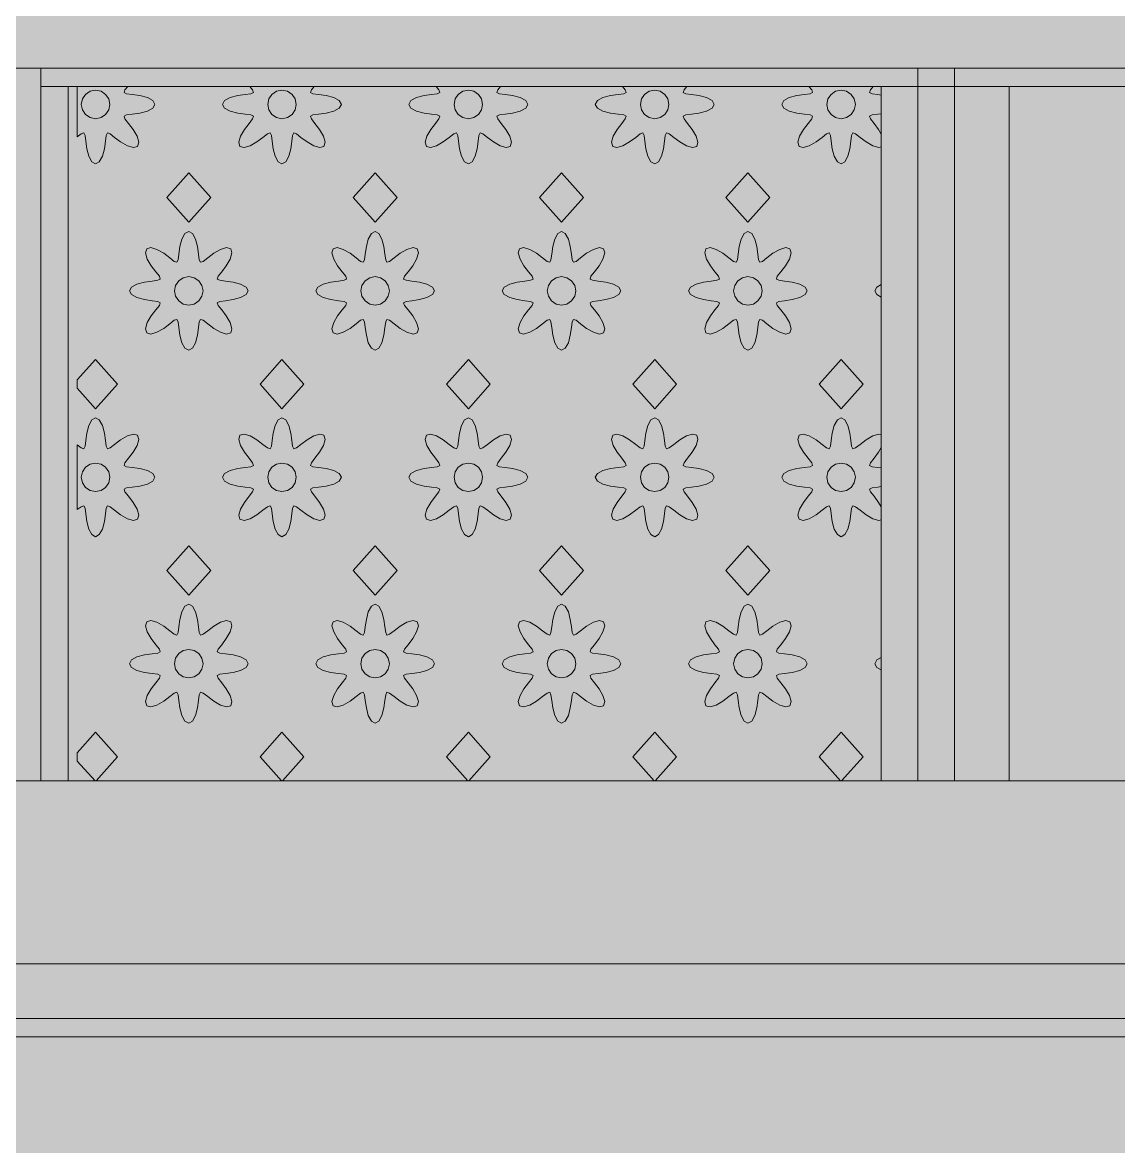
# Model space of a CAD drawing. Header units: millimetres. Extents: x -2000 to 16000, y -1200 to 12411.
# Drawn here: x 2977 to 3893, y 3527 to 4466 of the extents above; entities that cross this region are included whole.
import ezdxf

# ---------------------------------------------------------------- set-up
doc = ezdxf.new("R2010")
doc.units = ezdxf.units.MM
for name, color, linetype, lineweight, true_color in [('00_WHITE_BACKGROUND', 7, 'Continuous', 18, 0xffffff), ('02_CORNICES', 7, 'Continuous', 18, 0x000000), ('03_FRAMES_DOORS', 7, 'Continuous', 18, 0x000000), ('06_ORNAMENT', 7, 'Continuous', 18, 0x000000), ('07_RAILINGS', 7, 'Continuous', 18, 0x000000)]:
    doc.layers.add(name, color=color, linetype=linetype, lineweight=lineweight, true_color=true_color)

msp = doc.modelspace()

# ---------------------------------------------------------------- linework, layer by layer
at = {"layer": '00_WHITE_BACKGROUND', "lineweight": 18, "true_color": 0xffffff}
msp.add_solid([(-2000, -1200), (16000, -1200), (-2000, 12410.687), (16000, 12410.687)], dxfattribs=at)
at = {"layer": '02_CORNICES', "color": 7, "lineweight": 18, "true_color": 0x000000}
for points in [[(1389.313, 3679.3893), (1969.4656, 3679.3893), (3984.7328, 3679.3893), (4564.8855, 3679.3893)], [(5114.5038, 3633.5878), (5114.5038, 3618.3206), (854.9618, 3618.3206), (854.9618, 3633.5878)], [(1389.313, 3633.5878), (1969.4656, 3633.5878), (3984.7328, 3633.5878), (4564.8855, 3633.5878)]]:
    msp.add_lwpolyline(points, dxfattribs=at)
at = {"layer": '03_FRAMES_DOORS', "color": 7, "lineweight": 18, "true_color": 0x000000}
for points in [[(3015.2672, 4412.2137), (2992.3664, 4412.2137), (2992.3664, 3832.0611)], [(3634.2443, 4412.2137), (3532.1679, 4412.2137), (3478.5191, 4412.2137), (3376.4427, 4412.2137), (3322.7939, 4412.2137), (3220.7176, 4412.2137), (3167.0687, 4412.2137), (3064.9924, 4412.2137), (3022.9008, 4412.2137), (3015.2672, 4412.2137)], [(3015.2672, 3832.0611), (3015.2672, 4412.2137)], [(3694.6565, 4412.2137), (3687.8931, 4412.2137)], [(3755.7252, 3832.0611), (3801.5267, 3832.0611), (3801.5267, 4412.2137), (3755.7252, 4412.2137), (3725.1908, 4412.2137), (3694.6565, 4412.2137)], [(3694.6565, 4405.0229), (3694.6565, 4412.2137)], [(3694.6565, 4372.4275), (3694.6565, 4389.3893)], [(3694.6565, 4246.6412), (3694.6565, 4361.6641)], [(3694.6565, 4121.2824), (3694.6565, 4236.3206)], [(3694.6565, 4093.5725), (3694.6565, 4110.5344)], [(3694.6565, 4060.9771), (3694.6565, 4077.9389)], [(3694.6565, 3935.1908), (3694.6565, 4050.2137)], [(3694.6565, 3832.0611), (3694.6565, 3924.8702)], [(3661.5115, 3832.0611), (3694.6565, 3832.0611)], [(3694.6565, 3832.0611), (3725.1908, 3832.0611)]]:
    msp.add_lwpolyline(points, dxfattribs=at)
at = {"layer": '06_ORNAMENT', "color": 7, "lineweight": 18, "true_color": 0x000000}
for points in [[(3022.9008, 4412.2137), (3022.9008, 4370.1832), (3026.0458, 4372.626), (3028.2901, 4373.3588), (3029.3588, 4371.2672), (3029.9542, 4366.5344), (3030.8092, 4360.2137), (3032.4733, 4353.9084), (3035.0229, 4349.2824), (3038.1679, 4347.5878), (3041.313, 4349.2824), (3043.8626, 4353.9084), (3045.5267, 4360.2137), (3046.3817, 4366.5344), (3046.9771, 4371.2672), (3048.0458, 4373.3588), (3050.2901, 4372.626), (3054.0458, 4369.6947), (3059.1145, 4365.8473), (3064.7481, 4362.5649), (3069.8321, 4361.0992), (3073.2519, 4362.1221), (3074.2748, 4365.542), (3072.8092, 4370.626), (3069.5267, 4376.2595), (3065.6641, 4381.3282), (3062.7328, 4385.084), (3062, 4387.3282), (3064.1069, 4388.3969), (3068.8397, 4388.9771), (3075.1603, 4389.8473), (3081.4656, 4391.5115), (3086.0916, 4394.0611), (3087.7863, 4397.2061), (3086.0916, 4400.3511), (3081.4656, 4402.9008), (3075.1603, 4404.5649), (3068.8397, 4405.4198), (3064.1069, 4406.0153), (3062, 4407.084), (3062.7328, 4409.3282), (3064.9924, 4412.2137)], [(3167.0687, 4412.2137), (3169.3282, 4409.3282), (3170.0611, 4407.084), (3167.9542, 4406.0153), (3163.2214, 4405.4198), (3156.9008, 4404.5649), (3150.5954, 4402.9008), (3145.9695, 4400.3511), (3144.2748, 4397.2061), (3145.9695, 4394.0611), (3150.5954, 4391.5115), (3156.9008, 4389.8473), (3163.2214, 4388.9771), (3167.9542, 4388.3969), (3170.0611, 4387.3282), (3169.3282, 4385.084), (3166.3969, 4381.3282), (3162.5344, 4376.2595), (3159.2519, 4370.626), (3157.7863, 4365.542), (3158.8092, 4362.1221), (3162.229, 4361.0992), (3167.313, 4362.5649), (3172.9466, 4365.8473), (3178.0153, 4369.6947), (3181.771, 4372.626), (3184.0153, 4373.3588), (3185.084, 4371.2672), (3185.6794, 4366.5344), (3186.5344, 4360.2137), (3188.1985, 4353.9084), (3190.7481, 4349.2824), (3193.8931, 4347.5878), (3197.0382, 4349.2824), (3199.5878, 4353.9084), (3201.2519, 4360.2137), (3202.1069, 4366.5344), (3202.7023, 4371.2672), (3203.771, 4373.3588), (3206.0153, 4372.626), (3209.771, 4369.6947), (3214.8397, 4365.8473), (3220.4733, 4362.5649), (3225.5573, 4361.0992), (3228.9771, 4362.1221), (3230, 4365.542), (3228.5344, 4370.626), (3225.2519, 4376.2595), (3221.3893, 4381.3282), (3218.458, 4385.084), (3217.7252, 4387.3282), (3219.8321, 4388.3969), (3224.5649, 4388.9771), (3230.8855, 4389.8473), (3237.1908, 4391.5115), (3241.8168, 4394.0611), (3243.5115, 4397.2061), (3241.8168, 4400.3511), (3237.1908, 4402.9008), (3230.8855, 4404.5649), (3224.5649, 4405.4198), (3219.8321, 4406.0153), (3217.7252, 4407.084), (3218.458, 4409.3282), (3220.7176, 4412.2137)], [(3322.7939, 4412.2137), (3325.0534, 4409.3282), (3325.7863, 4407.084), (3323.6794, 4406.0153), (3318.9466, 4405.4198), (3312.626, 4404.5649), (3306.3206, 4402.9008), (3301.6947, 4400.3511), (3300, 4397.2061), (3301.6947, 4394.0611), (3306.3206, 4391.5115), (3312.626, 4389.8473), (3318.9466, 4388.9771), (3323.6794, 4388.3969), (3325.7863, 4387.3282), (3325.0534, 4385.084), (3322.1221, 4381.3282), (3318.2595, 4376.2595), (3314.9771, 4370.626), (3313.5115, 4365.542), (3314.5344, 4362.1221), (3317.9542, 4361.0992), (3323.0382, 4362.5649), (3328.6718, 4365.8473), (3333.7405, 4369.6947), (3337.4962, 4372.626), (3339.7405, 4373.3588), (3340.8092, 4371.2672), (3341.4046, 4366.5344), (3342.2595, 4360.2137), (3343.9237, 4353.9084), (3346.4733, 4349.2824), (3349.6183, 4347.5878), (3352.7634, 4349.2824), (3355.313, 4353.9084), (3356.9771, 4360.2137), (3357.8321, 4366.5344), (3358.4275, 4371.2672), (3359.4962, 4373.3588), (3361.7405, 4372.626), (3365.4962, 4369.6947), (3370.5649, 4365.8473), (3376.1985, 4362.5649), (3381.2824, 4361.0992), (3384.7023, 4362.1221), (3385.7252, 4365.542), (3384.2595, 4370.626), (3380.9771, 4376.2595), (3377.1145, 4381.3282), (3374.1832, 4385.084), (3373.4504, 4387.3282), (3375.5573, 4388.3969), (3380.2901, 4388.9771), (3386.6107, 4389.8473), (3392.916, 4391.5115), (3397.542, 4394.0611), (3399.2366, 4397.2061), (3397.542, 4400.3511), (3392.916, 4402.9008), (3386.6107, 4404.5649), (3380.2901, 4405.4198), (3375.5573, 4406.0153), (3373.4504, 4407.084), (3374.1832, 4409.3282), (3376.4427, 4412.2137)], [(3478.5191, 4412.2137), (3480.7786, 4409.3282), (3481.5115, 4407.084), (3479.4046, 4406.0153), (3474.6718, 4405.4198), (3468.3511, 4404.5649), (3462.0458, 4402.9008), (3457.4198, 4400.3511), (3455.7252, 4397.2061), (3457.4198, 4394.0611), (3462.0458, 4391.5115), (3468.3511, 4389.8473), (3474.6718, 4388.9771), (3479.4046, 4388.3969), (3481.5115, 4387.3282), (3480.7786, 4385.084), (3477.8473, 4381.3282), (3473.9847, 4376.2595), (3470.7023, 4370.626), (3469.2366, 4365.542), (3470.2595, 4362.1221), (3473.6794, 4361.0992), (3478.7634, 4362.5649), (3484.3969, 4365.8473), (3489.4656, 4369.6947), (3493.2214, 4372.626), (3495.4656, 4373.3588), (3496.5344, 4371.2672), (3497.1298, 4366.5344), (3497.9847, 4360.2137), (3499.6489, 4353.9084), (3502.1985, 4349.2824), (3505.3435, 4347.5878), (3508.4885, 4349.2824), (3511.0382, 4353.9084), (3512.7023, 4360.2137), (3513.5573, 4366.5344), (3514.1527, 4371.2672), (3515.2214, 4373.3588), (3517.4656, 4372.626), (3521.2214, 4369.6947), (3526.2901, 4365.8473), (3531.9237, 4362.5649), (3537.0076, 4361.0992), (3540.4275, 4362.1221), (3541.4504, 4365.542), (3539.9847, 4370.626), (3536.7023, 4376.2595), (3532.8397, 4381.3282), (3529.9084, 4385.084), (3529.1756, 4387.3282), (3531.2824, 4388.3969), (3536.0153, 4388.9771), (3542.3359, 4389.8473), (3548.6412, 4391.5115), (3553.2672, 4394.0611), (3554.9618, 4397.2061), (3553.2672, 4400.3511), (3548.6412, 4402.9008), (3542.3359, 4404.5649), (3536.0153, 4405.4198), (3531.2824, 4406.0153), (3529.1756, 4407.084), (3529.9084, 4409.3282), (3532.1679, 4412.2137)], [(3801.5267, 3832.0611), (3908.3969, 3832.0611), (3923.6641, 3832.0611), (3923.6641, 4412.2137), (3908.3969, 4412.2137), (3801.5267, 4412.2137)], [(3038.6107, 3832.0611), (3056.4885, 3852.1679), (3038.1679, 3872.7786), (3022.9008, 3855.6031), (3022.9008, 3848.7328), (3037.7252, 3832.0611)], [(3194.3359, 3832.0611), (3212.2137, 3852.1679), (3193.8931, 3872.7786), (3175.5725, 3852.1679), (3193.4504, 3832.0611)], [(3350.0611, 3832.0611), (3367.9389, 3852.1679), (3349.6183, 3872.7786), (3331.2977, 3852.1679), (3349.1756, 3832.0611)], [(3505.7863, 3832.0611), (3523.6641, 3852.1679), (3505.3435, 3872.7786), (3487.0229, 3852.1679), (3504.9008, 3832.0611)]]:
    msp.add_lwpolyline(points, dxfattribs=at)
for points in [[(3026.2595, 4397.2061), (3027.1603, 4392.6412), (3029.7405, 4388.7786), (3033.6183, 4386.1985), (3038.1679, 4385.2977), (3042.7176, 4386.1985), (3046.5954, 4388.7786), (3049.1756, 4392.6412), (3050.0763, 4397.2061), (3049.1756, 4401.7557), (3046.5954, 4405.6183), (3042.7176, 4408.1985), (3038.1679, 4409.1145), (3033.6183, 4408.1985), (3029.7405, 4405.6183), (3027.1603, 4401.7557)], [(3181.9847, 4397.2061), (3182.8855, 4392.6412), (3185.4656, 4388.7786), (3189.3435, 4386.1985), (3193.8931, 4385.2977), (3198.4427, 4386.1985), (3202.3206, 4388.7786), (3204.9008, 4392.6412), (3205.8015, 4397.2061), (3204.9008, 4401.7557), (3202.3206, 4405.6183), (3198.4427, 4408.1985), (3193.8931, 4409.1145), (3189.3435, 4408.1985), (3185.4656, 4405.6183), (3182.8855, 4401.7557)], [(3337.7099, 4397.2061), (3338.6107, 4392.6412), (3341.1908, 4388.7786), (3345.0687, 4386.1985), (3349.6183, 4385.2977), (3354.1679, 4386.1985), (3358.0458, 4388.7786), (3360.626, 4392.6412), (3361.5267, 4397.2061), (3360.626, 4401.7557), (3358.0458, 4405.6183), (3354.1679, 4408.1985), (3349.6183, 4409.1145), (3345.0687, 4408.1985), (3341.1908, 4405.6183), (3338.6107, 4401.7557)], [(3493.4351, 4397.2061), (3494.3359, 4392.6412), (3496.916, 4388.7786), (3500.7939, 4386.1985), (3505.3435, 4385.2977), (3509.8931, 4386.1985), (3513.771, 4388.7786), (3516.3511, 4392.6412), (3517.2519, 4397.2061), (3516.3511, 4401.7557), (3513.771, 4405.6183), (3509.8931, 4408.1985), (3505.3435, 4409.1145), (3500.7939, 4408.1985), (3496.916, 4405.6183), (3494.3359, 4401.7557)], [(3611.4504, 4397.2061), (3613.145, 4394.0611), (3617.771, 4391.5115), (3624.0763, 4389.8473), (3630.3969, 4388.9771), (3635.1298, 4388.3969), (3637.2366, 4387.3282), (3636.5038, 4385.084), (3633.5725, 4381.3282), (3629.7099, 4376.2595), (3626.4275, 4370.626), (3624.9618, 4365.542), (3625.9847, 4362.1221), (3629.4046, 4361.0992), (3634.4885, 4362.5649), (3640.1221, 4365.8473), (3645.1908, 4369.6947), (3648.9466, 4372.626), (3651.1908, 4373.3588), (3652.2595, 4371.2672), (3652.855, 4366.5344), (3653.7099, 4360.2137), (3655.374, 4353.9084), (3657.9237, 4349.2824), (3661.0687, 4347.5878), (3664.2137, 4349.2824), (3666.7634, 4353.9084), (3668.4275, 4360.2137), (3669.2824, 4366.5344), (3669.8779, 4371.2672), (3670.9466, 4373.3588), (3673.1908, 4372.626), (3676.9466, 4369.6947), (3682.0153, 4365.8473), (3687.6489, 4362.5649), (3692.7328, 4361.0992), (3694.6565, 4361.6641), (3694.6565, 4372.4275), (3692.4275, 4376.2595), (3688.5649, 4381.3282), (3685.6336, 4385.084), (3684.9008, 4387.3282), (3687.0076, 4388.3969), (3691.7405, 4388.9771), (3694.6565, 4389.3893), (3694.6565, 4405.0229), (3691.7405, 4405.4198), (3687.0076, 4406.0153), (3684.9008, 4407.084), (3685.6336, 4409.3282), (3687.8931, 4412.2137), (3634.2443, 4412.2137), (3636.5038, 4409.3282), (3637.2366, 4407.084), (3635.1298, 4406.0153), (3630.3969, 4405.4198), (3624.0763, 4404.5649), (3617.771, 4402.9008), (3613.145, 4400.3511)], [(3649.1603, 4397.2061), (3650.0611, 4392.6412), (3652.6412, 4388.7786), (3656.5191, 4386.1985), (3661.0687, 4385.2977), (3665.6183, 4386.1985), (3669.4962, 4388.7786), (3672.0763, 4392.6412), (3672.9771, 4397.2061), (3672.0763, 4401.7557), (3669.4962, 4405.6183), (3665.6183, 4408.1985), (3661.0687, 4409.1145), (3656.5191, 4408.1985), (3652.6412, 4405.6183), (3650.0611, 4401.7557)], [(3097.7099, 4319.3435), (3116.0305, 4298.7328), (3134.3511, 4319.3435), (3116.0305, 4339.9542)], [(3253.4351, 4319.3435), (3271.7557, 4298.7328), (3290.0763, 4319.3435), (3271.7557, 4339.9542)], [(3409.1603, 4319.3435), (3427.4809, 4298.7328), (3445.8015, 4319.3435), (3427.4809, 4339.9542)], [(3564.8855, 4319.3435), (3583.2061, 4298.7328), (3601.5267, 4319.3435), (3583.2061, 4339.9542)], [(3066.4122, 4241.4809), (3068.1069, 4238.3359), (3072.7328, 4235.7863), (3079.0382, 4234.1221), (3085.3588, 4233.2519), (3090.0916, 4232.6718), (3092.1985, 4231.6031), (3091.4656, 4229.3588), (3088.5344, 4225.6031), (3084.6718, 4220.5344), (3081.3893, 4214.9008), (3079.9237, 4209.8168), (3080.9466, 4206.3969), (3084.3664, 4205.374), (3089.4504, 4206.8397), (3095.084, 4210.1221), (3100.1527, 4213.9695), (3103.9084, 4216.9008), (3106.1527, 4217.6336), (3107.2214, 4215.542), (3107.8168, 4210.8092), (3108.6718, 4204.4885), (3110.3359, 4198.1832), (3112.8855, 4193.5573), (3116.0305, 4191.8626), (3119.1756, 4193.5573), (3121.7252, 4198.1832), (3123.3893, 4204.4885), (3124.2443, 4210.8092), (3124.8397, 4215.542), (3125.9084, 4217.6336), (3128.1527, 4216.9008), (3131.9084, 4213.9695), (3136.9771, 4210.1221), (3142.6107, 4206.8397), (3147.6947, 4205.374), (3151.1145, 4206.3969), (3152.1374, 4209.8168), (3150.6718, 4214.9008), (3147.3893, 4220.5344), (3143.5267, 4225.6031), (3140.5954, 4229.3588), (3139.8626, 4231.6031), (3141.9695, 4232.6718), (3146.7023, 4233.2519), (3153.0229, 4234.1221), (3159.3282, 4235.7863), (3163.9542, 4238.3359), (3165.6489, 4241.4809), (3163.9542, 4244.626), (3159.3282, 4247.1756), (3153.0229, 4248.8397), (3146.7023, 4249.6947), (3141.9695, 4250.2901), (3139.8626, 4251.3588), (3140.5954, 4253.6031), (3143.5267, 4257.3588), (3147.3893, 4262.4275), (3150.6718, 4268.0611), (3152.1374, 4273.145), (3151.1145, 4276.5649), (3147.6947, 4277.5878), (3142.6107, 4276.1221), (3136.9771, 4272.8397), (3131.9084, 4268.9771), (3128.1527, 4266.0458), (3125.9084, 4265.313), (3124.8397, 4267.4198), (3124.2443, 4272.1527), (3123.3893, 4278.458), (3121.7252, 4284.7634), (3119.1756, 4289.4046), (3116.0305, 4291.0992), (3112.8855, 4289.4046), (3110.3359, 4284.7634), (3108.6718, 4278.458), (3107.8168, 4272.1527), (3107.2214, 4267.4198), (3106.1527, 4265.313), (3103.9084, 4266.0458), (3100.1527, 4268.9771), (3095.084, 4272.8397), (3089.4504, 4276.1221), (3084.3664, 4277.5878), (3080.9466, 4276.5649), (3079.9237, 4273.145), (3081.3893, 4268.0611), (3084.6718, 4262.4275), (3088.5344, 4257.3588), (3091.4656, 4253.6031), (3092.1985, 4251.3588), (3090.0916, 4250.2901), (3085.3588, 4249.6947), (3079.0382, 4248.8397), (3072.7328, 4247.1756), (3068.1069, 4244.626)], [(3222.1374, 4241.4809), (3223.8321, 4238.3359), (3228.458, 4235.7863), (3234.7634, 4234.1221), (3241.084, 4233.2519), (3245.8168, 4232.6718), (3247.9237, 4231.6031), (3247.1908, 4229.3588), (3244.2595, 4225.6031), (3240.3969, 4220.5344), (3237.1145, 4214.9008), (3235.6489, 4209.8168), (3236.6718, 4206.3969), (3240.0916, 4205.374), (3245.1756, 4206.8397), (3250.8092, 4210.1221), (3255.8779, 4213.9695), (3259.6336, 4216.9008), (3261.8779, 4217.6336), (3262.9466, 4215.542), (3263.542, 4210.8092), (3264.3969, 4204.4885), (3266.0611, 4198.1832), (3268.6107, 4193.5573), (3271.7557, 4191.8626), (3274.9008, 4193.5573), (3277.4504, 4198.1832), (3279.1145, 4204.4885), (3279.9695, 4210.8092), (3280.5649, 4215.542), (3281.6336, 4217.6336), (3283.8779, 4216.9008), (3287.6336, 4213.9695), (3292.7023, 4210.1221), (3298.3359, 4206.8397), (3303.4198, 4205.374), (3306.8397, 4206.3969), (3307.8626, 4209.8168), (3306.3969, 4214.9008), (3303.1145, 4220.5344), (3299.2519, 4225.6031), (3296.3206, 4229.3588), (3295.5878, 4231.6031), (3297.6947, 4232.6718), (3302.4275, 4233.2519), (3308.7481, 4234.1221), (3315.0534, 4235.7863), (3319.6794, 4238.3359), (3321.374, 4241.4809), (3319.6794, 4244.626), (3315.0534, 4247.1756), (3308.7481, 4248.8397), (3302.4275, 4249.6947), (3297.6947, 4250.2901), (3295.5878, 4251.3588), (3296.3206, 4253.6031), (3299.2519, 4257.3588), (3303.1145, 4262.4275), (3306.3969, 4268.0611), (3307.8626, 4273.145), (3306.8397, 4276.5649), (3303.4198, 4277.5878), (3298.3359, 4276.1221), (3292.7023, 4272.8397), (3287.6336, 4268.9771), (3283.8779, 4266.0458), (3281.6336, 4265.313), (3280.5649, 4267.4198), (3279.9695, 4272.1527), (3279.1145, 4278.458), (3277.4504, 4284.7634), (3274.9008, 4289.4046), (3271.7557, 4291.0992), (3268.6107, 4289.4046), (3266.0611, 4284.7634), (3264.3969, 4278.458), (3263.542, 4272.1527), (3262.9466, 4267.4198), (3261.8779, 4265.313), (3259.6336, 4266.0458), (3255.8779, 4268.9771), (3250.8092, 4272.8397), (3245.1756, 4276.1221), (3240.0916, 4277.5878), (3236.6718, 4276.5649), (3235.6489, 4273.145), (3237.1145, 4268.0611), (3240.3969, 4262.4275), (3244.2595, 4257.3588), (3247.1908, 4253.6031), (3247.9237, 4251.3588), (3245.8168, 4250.2901), (3241.084, 4249.6947), (3234.7634, 4248.8397), (3228.458, 4247.1756), (3223.8321, 4244.626)], [(3377.8626, 4241.4809), (3379.5573, 4238.3359), (3384.1832, 4235.7863), (3390.4885, 4234.1221), (3396.8092, 4233.2519), (3401.542, 4232.6718), (3403.6489, 4231.6031), (3402.916, 4229.3588), (3399.9847, 4225.6031), (3396.1221, 4220.5344), (3392.8397, 4214.9008), (3391.374, 4209.8168), (3392.3969, 4206.3969), (3395.8168, 4205.374), (3400.9008, 4206.8397), (3406.5344, 4210.1221), (3411.6031, 4213.9695), (3415.3588, 4216.9008), (3417.6031, 4217.6336), (3418.6718, 4215.542), (3419.2672, 4210.8092), (3420.1221, 4204.4885), (3421.7863, 4198.1832), (3424.3359, 4193.5573), (3427.4809, 4191.8626), (3430.626, 4193.5573), (3433.1756, 4198.1832), (3434.8397, 4204.4885), (3435.6947, 4210.8092), (3436.2901, 4215.542), (3437.3588, 4217.6336), (3439.6031, 4216.9008), (3443.3588, 4213.9695), (3448.4275, 4210.1221), (3454.0611, 4206.8397), (3459.145, 4205.374), (3462.5649, 4206.3969), (3463.5878, 4209.8168), (3462.1221, 4214.9008), (3458.8397, 4220.5344), (3454.9771, 4225.6031), (3452.0458, 4229.3588), (3451.313, 4231.6031), (3453.4198, 4232.6718), (3458.1527, 4233.2519), (3464.4733, 4234.1221), (3470.7786, 4235.7863), (3475.4046, 4238.3359), (3477.0992, 4241.4809), (3475.4046, 4244.626), (3470.7786, 4247.1756), (3464.4733, 4248.8397), (3458.1527, 4249.6947), (3453.4198, 4250.2901), (3451.313, 4251.3588), (3452.0458, 4253.6031), (3454.9771, 4257.3588), (3458.8397, 4262.4275), (3462.1221, 4268.0611), (3463.5878, 4273.145), (3462.5649, 4276.5649), (3459.145, 4277.5878), (3454.0611, 4276.1221), (3448.4275, 4272.8397), (3443.3588, 4268.9771), (3439.6031, 4266.0458), (3437.3588, 4265.313), (3436.2901, 4267.4198), (3435.6947, 4272.1527), (3434.8397, 4278.458), (3433.1756, 4284.7634), (3430.626, 4289.4046), (3427.4809, 4291.0992), (3424.3359, 4289.4046), (3421.7863, 4284.7634), (3420.1221, 4278.458), (3419.2672, 4272.1527), (3418.6718, 4267.4198), (3417.6031, 4265.313), (3415.3588, 4266.0458), (3411.6031, 4268.9771), (3406.5344, 4272.8397), (3400.9008, 4276.1221), (3395.8168, 4277.5878), (3392.3969, 4276.5649), (3391.374, 4273.145), (3392.8397, 4268.0611), (3396.1221, 4262.4275), (3399.9847, 4257.3588), (3402.916, 4253.6031), (3403.6489, 4251.3588), (3401.542, 4250.2901), (3396.8092, 4249.6947), (3390.4885, 4248.8397), (3384.1832, 4247.1756), (3379.5573, 4244.626)], [(3533.5878, 4241.4809), (3535.2824, 4238.3359), (3539.9084, 4235.7863), (3546.2137, 4234.1221), (3552.5344, 4233.2519), (3557.2672, 4232.6718), (3559.374, 4231.6031), (3558.6412, 4229.3588), (3555.7099, 4225.6031), (3551.8473, 4220.5344), (3548.5649, 4214.9008), (3547.0992, 4209.8168), (3548.1221, 4206.3969), (3551.542, 4205.374), (3556.626, 4206.8397), (3562.2595, 4210.1221), (3567.3282, 4213.9695), (3571.084, 4216.9008), (3573.3282, 4217.6336), (3574.3969, 4215.542), (3574.9924, 4210.8092), (3575.8473, 4204.4885), (3577.5115, 4198.1832), (3580.0611, 4193.5573), (3583.2061, 4191.8626), (3586.3511, 4193.5573), (3588.9008, 4198.1832), (3590.5649, 4204.4885), (3591.4198, 4210.8092), (3592.0153, 4215.542), (3593.084, 4217.6336), (3595.3282, 4216.9008), (3599.084, 4213.9695), (3604.1527, 4210.1221), (3609.7863, 4206.8397), (3614.8702, 4205.374), (3618.2901, 4206.3969), (3619.313, 4209.8168), (3617.8473, 4214.9008), (3614.5649, 4220.5344), (3610.7023, 4225.6031), (3607.771, 4229.3588), (3607.0382, 4231.6031), (3609.145, 4232.6718), (3613.8779, 4233.2519), (3620.1985, 4234.1221), (3626.5038, 4235.7863), (3631.1298, 4238.3359), (3632.8244, 4241.4809), (3631.1298, 4244.626), (3626.5038, 4247.1756), (3620.1985, 4248.8397), (3613.8779, 4249.6947), (3609.145, 4250.2901), (3607.0382, 4251.3588), (3607.771, 4253.6031), (3610.7023, 4257.3588), (3614.5649, 4262.4275), (3617.8473, 4268.0611), (3619.313, 4273.145), (3618.2901, 4276.5649), (3614.8702, 4277.5878), (3609.7863, 4276.1221), (3604.1527, 4272.8397), (3599.084, 4268.9771), (3595.3282, 4266.0458), (3593.084, 4265.313), (3592.0153, 4267.4198), (3591.4198, 4272.1527), (3590.5649, 4278.458), (3588.9008, 4284.7634), (3586.3511, 4289.4046), (3583.2061, 4291.0992), (3580.0611, 4289.4046), (3577.5115, 4284.7634), (3575.8473, 4278.458), (3574.9924, 4272.1527), (3574.3969, 4267.4198), (3573.3282, 4265.313), (3571.084, 4266.0458), (3567.3282, 4268.9771), (3562.2595, 4272.8397), (3556.626, 4276.1221), (3551.542, 4277.5878), (3548.1221, 4276.5649), (3547.0992, 4273.145), (3548.5649, 4268.0611), (3551.8473, 4262.4275), (3555.7099, 4257.3588), (3558.6412, 4253.6031), (3559.374, 4251.3588), (3557.2672, 4250.2901), (3552.5344, 4249.6947), (3546.2137, 4248.8397), (3539.9084, 4247.1756), (3535.2824, 4244.626)], [(3104.1221, 4241.4809), (3105.0229, 4236.916), (3107.6031, 4233.0534), (3111.4809, 4230.4733), (3116.0305, 4229.5725), (3120.5802, 4230.4733), (3124.458, 4233.0534), (3127.0382, 4236.916), (3127.9389, 4241.4809), (3127.0382, 4246.0305), (3124.458, 4249.8931), (3120.5802, 4252.4733), (3116.0305, 4253.3893), (3111.4809, 4252.4733), (3107.6031, 4249.8931), (3105.0229, 4246.0305)], [(3259.8473, 4241.4809), (3260.7481, 4236.916), (3263.3282, 4233.0534), (3267.2061, 4230.4733), (3271.7557, 4229.5725), (3276.3053, 4230.4733), (3280.1832, 4233.0534), (3282.7634, 4236.916), (3283.6641, 4241.4809), (3282.7634, 4246.0305), (3280.1832, 4249.8931), (3276.3053, 4252.4733), (3271.7557, 4253.3893), (3267.2061, 4252.4733), (3263.3282, 4249.8931), (3260.7481, 4246.0305)], [(3415.5725, 4241.4809), (3416.4733, 4236.916), (3419.0534, 4233.0534), (3422.9313, 4230.4733), (3427.4809, 4229.5725), (3432.0305, 4230.4733), (3435.9084, 4233.0534), (3438.4885, 4236.916), (3439.3893, 4241.4809), (3438.4885, 4246.0305), (3435.9084, 4249.8931), (3432.0305, 4252.4733), (3427.4809, 4253.3893), (3422.9313, 4252.4733), (3419.0534, 4249.8931), (3416.4733, 4246.0305)], [(3571.2977, 4241.4809), (3572.1985, 4236.916), (3574.7786, 4233.0534), (3578.6565, 4230.4733), (3583.2061, 4229.5725), (3587.7557, 4230.4733), (3591.6336, 4233.0534), (3594.2137, 4236.916), (3595.1145, 4241.4809), (3594.2137, 4246.0305), (3591.6336, 4249.8931), (3587.7557, 4252.4733), (3583.2061, 4253.3893), (3578.6565, 4252.4733), (3574.7786, 4249.8931), (3572.1985, 4246.0305)], [(3689.313, 4241.4809), (3691.0076, 4238.3359), (3694.6565, 4236.3206), (3694.6565, 4246.6412), (3691.0076, 4244.626)], [(3022.9008, 4167.0534), (3022.9008, 4160.1832), (3038.1679, 4143.0076), (3056.4885, 4163.6183), (3038.1679, 4184.229)], [(3175.5725, 4163.6183), (3193.8931, 4143.0076), (3212.2137, 4163.6183), (3193.8931, 4184.229)], [(3331.2977, 4163.6183), (3349.6183, 4143.0076), (3367.9389, 4163.6183), (3349.6183, 4184.229)], [(3487.0229, 4163.6183), (3505.3435, 4143.0076), (3523.6641, 4163.6183), (3505.3435, 4184.229)], [(3642.7481, 4163.6183), (3661.0687, 4143.0076), (3679.3893, 4163.6183), (3661.0687, 4184.229)], [(3022.9008, 4112.7786), (3022.9008, 4058.7328), (3026.0458, 4061.1756), (3028.2901, 4061.9084), (3029.3588, 4059.8168), (3029.9542, 4055.084), (3030.8092, 4048.7634), (3032.4733, 4042.458), (3035.0229, 4037.8321), (3038.1679, 4036.1374), (3041.313, 4037.8321), (3043.8626, 4042.458), (3045.5267, 4048.7634), (3046.3817, 4055.084), (3046.9771, 4059.8168), (3048.0458, 4061.9084), (3050.2901, 4061.1756), (3054.0458, 4058.2595), (3059.1145, 4054.3969), (3064.7481, 4051.1145), (3069.8321, 4049.6489), (3073.2519, 4050.6718), (3074.2748, 4054.0916), (3072.8092, 4059.1756), (3069.5267, 4064.8092), (3065.6641, 4069.8779), (3062.7328, 4073.6336), (3062, 4075.8779), (3064.1069, 4076.9466), (3068.8397, 4077.5267), (3075.1603, 4078.3969), (3081.4656, 4080.0611), (3086.0916, 4082.6107), (3087.7863, 4085.7557), (3086.0916, 4088.9008), (3081.4656, 4091.4504), (3075.1603, 4093.1145), (3068.8397, 4093.9695), (3064.1069, 4094.5649), (3062, 4095.6336), (3062.7328, 4097.8779), (3065.6641, 4101.6336), (3069.5267, 4106.7023), (3072.8092, 4112.3359), (3074.2748, 4117.4198), (3073.2519, 4120.8397), (3069.8321, 4121.8626), (3064.7481, 4120.3969), (3059.1145, 4117.1145), (3054.0458, 4113.2519), (3050.2901, 4110.3206), (3048.0458, 4109.5878), (3046.9771, 4111.6947), (3046.3817, 4116.4275), (3045.5267, 4122.7328), (3043.8626, 4129.0382), (3041.313, 4133.6794), (3038.1679, 4135.374), (3035.0229, 4133.6794), (3032.4733, 4129.0382), (3030.8092, 4122.7328), (3029.9542, 4116.4275), (3029.3588, 4111.6947), (3028.2901, 4109.5878), (3026.0458, 4110.3206)], [(3144.2748, 4085.7557), (3145.9695, 4082.6107), (3150.5954, 4080.0611), (3156.9008, 4078.3969), (3163.2214, 4077.5267), (3167.9542, 4076.9466), (3170.0611, 4075.8779), (3169.3282, 4073.6336), (3166.3969, 4069.8779), (3162.5344, 4064.8092), (3159.2519, 4059.1756), (3157.7863, 4054.0916), (3158.8092, 4050.6718), (3162.229, 4049.6489), (3167.313, 4051.1145), (3172.9466, 4054.3969), (3178.0153, 4058.2595), (3181.771, 4061.1756), (3184.0153, 4061.9084), (3185.084, 4059.8168), (3185.6794, 4055.084), (3186.5344, 4048.7634), (3188.1985, 4042.458), (3190.7481, 4037.8321), (3193.8931, 4036.1374), (3197.0382, 4037.8321), (3199.5878, 4042.458), (3201.2519, 4048.7634), (3202.1069, 4055.084), (3202.7023, 4059.8168), (3203.771, 4061.9084), (3206.0153, 4061.1756), (3209.771, 4058.2595), (3214.8397, 4054.3969), (3220.4733, 4051.1145), (3225.5573, 4049.6489), (3228.9771, 4050.6718), (3230, 4054.0916), (3228.5344, 4059.1756), (3225.2519, 4064.8092), (3221.3893, 4069.8779), (3218.458, 4073.6336), (3217.7252, 4075.8779), (3219.8321, 4076.9466), (3224.5649, 4077.5267), (3230.8855, 4078.3969), (3237.1908, 4080.0611), (3241.8168, 4082.6107), (3243.5115, 4085.7557), (3241.8168, 4088.9008), (3237.1908, 4091.4504), (3230.8855, 4093.1145), (3224.5649, 4093.9695), (3219.8321, 4094.5649), (3217.7252, 4095.6336), (3218.458, 4097.8779), (3221.3893, 4101.6336), (3225.2519, 4106.7023), (3228.5344, 4112.3359), (3230, 4117.4198), (3228.9771, 4120.8397), (3225.5573, 4121.8626), (3220.4733, 4120.3969), (3214.8397, 4117.1145), (3209.771, 4113.2519), (3206.0153, 4110.3206), (3203.771, 4109.5878), (3202.7023, 4111.6947), (3202.1069, 4116.4275), (3201.2519, 4122.7328), (3199.5878, 4129.0382), (3197.0382, 4133.6794), (3193.8931, 4135.374), (3190.7481, 4133.6794), (3188.1985, 4129.0382), (3186.5344, 4122.7328), (3185.6794, 4116.4275), (3185.084, 4111.6947), (3184.0153, 4109.5878), (3181.771, 4110.3206), (3178.0153, 4113.2519), (3172.9466, 4117.1145), (3167.313, 4120.3969), (3162.229, 4121.8626), (3158.8092, 4120.8397), (3157.7863, 4117.4198), (3159.2519, 4112.3359), (3162.5344, 4106.7023), (3166.3969, 4101.6336), (3169.3282, 4097.8779), (3170.0611, 4095.6336), (3167.9542, 4094.5649), (3163.2214, 4093.9695), (3156.9008, 4093.1145), (3150.5954, 4091.4504), (3145.9695, 4088.9008)], [(3300, 4085.7557), (3301.6947, 4082.6107), (3306.3206, 4080.0611), (3312.626, 4078.3969), (3318.9466, 4077.5267), (3323.6794, 4076.9466), (3325.7863, 4075.8779), (3325.0534, 4073.6336), (3322.1221, 4069.8779), (3318.2595, 4064.8092), (3314.9771, 4059.1756), (3313.5115, 4054.0916), (3314.5344, 4050.6718), (3317.9542, 4049.6489), (3323.0382, 4051.1145), (3328.6718, 4054.3969), (3333.7405, 4058.2595), (3337.4962, 4061.1756), (3339.7405, 4061.9084), (3340.8092, 4059.8168), (3341.4046, 4055.084), (3342.2595, 4048.7634), (3343.9237, 4042.458), (3346.4733, 4037.8321), (3349.6183, 4036.1374), (3352.7634, 4037.8321), (3355.313, 4042.458), (3356.9771, 4048.7634), (3357.8321, 4055.084), (3358.4275, 4059.8168), (3359.4962, 4061.9084), (3361.7405, 4061.1756), (3365.4962, 4058.2595), (3370.5649, 4054.3969), (3376.1985, 4051.1145), (3381.2824, 4049.6489), (3384.7023, 4050.6718), (3385.7252, 4054.0916), (3384.2595, 4059.1756), (3380.9771, 4064.8092), (3377.1145, 4069.8779), (3374.1832, 4073.6336), (3373.4504, 4075.8779), (3375.5573, 4076.9466), (3380.2901, 4077.5267), (3386.6107, 4078.3969), (3392.916, 4080.0611), (3397.542, 4082.6107), (3399.2366, 4085.7557), (3397.542, 4088.9008), (3392.916, 4091.4504), (3386.6107, 4093.1145), (3380.2901, 4093.9695), (3375.5573, 4094.5649), (3373.4504, 4095.6336), (3374.1832, 4097.8779), (3377.1145, 4101.6336), (3380.9771, 4106.7023), (3384.2595, 4112.3359), (3385.7252, 4117.4198), (3384.7023, 4120.8397), (3381.2824, 4121.8626), (3376.1985, 4120.3969), (3370.5649, 4117.1145), (3365.4962, 4113.2519), (3361.7405, 4110.3206), (3359.4962, 4109.5878), (3358.4275, 4111.6947), (3357.8321, 4116.4275), (3356.9771, 4122.7328), (3355.313, 4129.0382), (3352.7634, 4133.6794), (3349.6183, 4135.374), (3346.4733, 4133.6794), (3343.9237, 4129.0382), (3342.2595, 4122.7328), (3341.4046, 4116.4275), (3340.8092, 4111.6947), (3339.7405, 4109.5878), (3337.4962, 4110.3206), (3333.7405, 4113.2519), (3328.6718, 4117.1145), (3323.0382, 4120.3969), (3317.9542, 4121.8626), (3314.5344, 4120.8397), (3313.5115, 4117.4198), (3314.9771, 4112.3359), (3318.2595, 4106.7023), (3322.1221, 4101.6336), (3325.0534, 4097.8779), (3325.7863, 4095.6336), (3323.6794, 4094.5649), (3318.9466, 4093.9695), (3312.626, 4093.1145), (3306.3206, 4091.4504), (3301.6947, 4088.9008)], [(3455.7252, 4085.7557), (3457.4198, 4082.6107), (3462.0458, 4080.0611), (3468.3511, 4078.3969), (3474.6718, 4077.5267), (3479.4046, 4076.9466), (3481.5115, 4075.8779), (3480.7786, 4073.6336), (3477.8473, 4069.8779), (3473.9847, 4064.8092), (3470.7023, 4059.1756), (3469.2366, 4054.0916), (3470.2595, 4050.6718), (3473.6794, 4049.6489), (3478.7634, 4051.1145), (3484.3969, 4054.3969), (3489.4656, 4058.2595), (3493.2214, 4061.1756), (3495.4656, 4061.9084), (3496.5344, 4059.8168), (3497.1298, 4055.084), (3497.9847, 4048.7634), (3499.6489, 4042.458), (3502.1985, 4037.8321), (3505.3435, 4036.1374), (3508.4885, 4037.8321), (3511.0382, 4042.458), (3512.7023, 4048.7634), (3513.5573, 4055.084), (3514.1527, 4059.8168), (3515.2214, 4061.9084), (3517.4656, 4061.1756), (3521.2214, 4058.2595), (3526.2901, 4054.3969), (3531.9237, 4051.1145), (3537.0076, 4049.6489), (3540.4275, 4050.6718), (3541.4504, 4054.0916), (3539.9847, 4059.1756), (3536.7023, 4064.8092), (3532.8397, 4069.8779), (3529.9084, 4073.6336), (3529.1756, 4075.8779), (3531.2824, 4076.9466), (3536.0153, 4077.5267), (3542.3359, 4078.3969), (3548.6412, 4080.0611), (3553.2672, 4082.6107), (3554.9618, 4085.7557), (3553.2672, 4088.9008), (3548.6412, 4091.4504), (3542.3359, 4093.1145), (3536.0153, 4093.9695), (3531.2824, 4094.5649), (3529.1756, 4095.6336), (3529.9084, 4097.8779), (3532.8397, 4101.6336), (3536.7023, 4106.7023), (3539.9847, 4112.3359), (3541.4504, 4117.4198), (3540.4275, 4120.8397), (3537.0076, 4121.8626), (3531.9237, 4120.3969), (3526.2901, 4117.1145), (3521.2214, 4113.2519), (3517.4656, 4110.3206), (3515.2214, 4109.5878), (3514.1527, 4111.6947), (3513.5573, 4116.4275), (3512.7023, 4122.7328), (3511.0382, 4129.0382), (3508.4885, 4133.6794), (3505.3435, 4135.374), (3502.1985, 4133.6794), (3499.6489, 4129.0382), (3497.9847, 4122.7328), (3497.1298, 4116.4275), (3496.5344, 4111.6947), (3495.4656, 4109.5878), (3493.2214, 4110.3206), (3489.4656, 4113.2519), (3484.3969, 4117.1145), (3478.7634, 4120.3969), (3473.6794, 4121.8626), (3470.2595, 4120.8397), (3469.2366, 4117.4198), (3470.7023, 4112.3359), (3473.9847, 4106.7023), (3477.8473, 4101.6336), (3480.7786, 4097.8779), (3481.5115, 4095.6336), (3479.4046, 4094.5649), (3474.6718, 4093.9695), (3468.3511, 4093.1145), (3462.0458, 4091.4504), (3457.4198, 4088.9008)], [(3611.4504, 4085.7557), (3613.145, 4082.6107), (3617.771, 4080.0611), (3624.0763, 4078.3969), (3630.3969, 4077.5267), (3635.1298, 4076.9466), (3637.2366, 4075.8779), (3636.5038, 4073.6336), (3633.5725, 4069.8779), (3629.7099, 4064.8092), (3626.4275, 4059.1756), (3624.9618, 4054.0916), (3625.9847, 4050.6718), (3629.4046, 4049.6489), (3634.4885, 4051.1145), (3640.1221, 4054.3969), (3645.1908, 4058.2595), (3648.9466, 4061.1756), (3651.1908, 4061.9084), (3652.2595, 4059.8168), (3652.855, 4055.084), (3653.7099, 4048.7634), (3655.374, 4042.458), (3657.9237, 4037.8321), (3661.0687, 4036.1374), (3664.2137, 4037.8321), (3666.7634, 4042.458), (3668.4275, 4048.7634), (3669.2824, 4055.084), (3669.8779, 4059.8168), (3670.9466, 4061.9084), (3673.1908, 4061.1756), (3676.9466, 4058.2595), (3682.0153, 4054.3969), (3687.6489, 4051.1145), (3692.7328, 4049.6489), (3694.6565, 4050.2137), (3694.6565, 4060.9771), (3692.4275, 4064.8092), (3688.5649, 4069.8779), (3685.6336, 4073.6336), (3684.9008, 4075.8779), (3687.0076, 4076.9466), (3691.7405, 4077.5267), (3694.6565, 4077.9389), (3694.6565, 4093.5725), (3691.7405, 4093.9695), (3687.0076, 4094.5649), (3684.9008, 4095.6336), (3685.6336, 4097.8779), (3688.5649, 4101.6336), (3692.4275, 4106.7023), (3694.6565, 4110.5344), (3694.6565, 4121.2824), (3692.7328, 4121.8626), (3687.6489, 4120.3969), (3682.0153, 4117.1145), (3676.9466, 4113.2519), (3673.1908, 4110.3206), (3670.9466, 4109.5878), (3669.8779, 4111.6947), (3669.2824, 4116.4275), (3668.4275, 4122.7328), (3666.7634, 4129.0382), (3664.2137, 4133.6794), (3661.0687, 4135.374), (3657.9237, 4133.6794), (3655.374, 4129.0382), (3653.7099, 4122.7328), (3652.855, 4116.4275), (3652.2595, 4111.6947), (3651.1908, 4109.5878), (3648.9466, 4110.3206), (3645.1908, 4113.2519), (3640.1221, 4117.1145), (3634.4885, 4120.3969), (3629.4046, 4121.8626), (3625.9847, 4120.8397), (3624.9618, 4117.4198), (3626.4275, 4112.3359), (3629.7099, 4106.7023), (3633.5725, 4101.6336), (3636.5038, 4097.8779), (3637.2366, 4095.6336), (3635.1298, 4094.5649), (3630.3969, 4093.9695), (3624.0763, 4093.1145), (3617.771, 4091.4504), (3613.145, 4088.9008)], [(3026.2595, 4085.7557), (3027.1603, 4081.1908), (3029.7405, 4077.3282), (3033.6183, 4074.7481), (3038.1679, 4073.8473), (3042.7176, 4074.7481), (3046.5954, 4077.3282), (3049.1756, 4081.1908), (3050.0763, 4085.7557), (3049.1756, 4090.3053), (3046.5954, 4094.1679), (3042.7176, 4096.7481), (3038.1679, 4097.6641), (3033.6183, 4096.7481), (3029.7405, 4094.1679), (3027.1603, 4090.3053)], [(3181.9847, 4085.7557), (3182.8855, 4081.1908), (3185.4656, 4077.3282), (3189.3435, 4074.7481), (3193.8931, 4073.8473), (3198.4427, 4074.7481), (3202.3206, 4077.3282), (3204.9008, 4081.1908), (3205.8015, 4085.7557), (3204.9008, 4090.3053), (3202.3206, 4094.1679), (3198.4427, 4096.7481), (3193.8931, 4097.6641), (3189.3435, 4096.7481), (3185.4656, 4094.1679), (3182.8855, 4090.3053)], [(3337.7099, 4085.7557), (3338.6107, 4081.1908), (3341.1908, 4077.3282), (3345.0687, 4074.7481), (3349.6183, 4073.8473), (3354.1679, 4074.7481), (3358.0458, 4077.3282), (3360.626, 4081.1908), (3361.5267, 4085.7557), (3360.626, 4090.3053), (3358.0458, 4094.1679), (3354.1679, 4096.7481), (3349.6183, 4097.6641), (3345.0687, 4096.7481), (3341.1908, 4094.1679), (3338.6107, 4090.3053)], [(3493.4351, 4085.7557), (3494.3359, 4081.1908), (3496.916, 4077.3282), (3500.7939, 4074.7481), (3505.3435, 4073.8473), (3509.8931, 4074.7481), (3513.771, 4077.3282), (3516.3511, 4081.1908), (3517.2519, 4085.7557), (3516.3511, 4090.3053), (3513.771, 4094.1679), (3509.8931, 4096.7481), (3505.3435, 4097.6641), (3500.7939, 4096.7481), (3496.916, 4094.1679), (3494.3359, 4090.3053)], [(3649.1603, 4085.7557), (3650.0611, 4081.1908), (3652.6412, 4077.3282), (3656.5191, 4074.7481), (3661.0687, 4073.8473), (3665.6183, 4074.7481), (3669.4962, 4077.3282), (3672.0763, 4081.1908), (3672.9771, 4085.7557), (3672.0763, 4090.3053), (3669.4962, 4094.1679), (3665.6183, 4096.7481), (3661.0687, 4097.6641), (3656.5191, 4096.7481), (3652.6412, 4094.1679), (3650.0611, 4090.3053)], [(3097.7099, 4007.8931), (3116.0305, 3987.2824), (3134.3511, 4007.8931), (3116.0305, 4028.5038)], [(3253.4351, 4007.8931), (3271.7557, 3987.2824), (3290.0763, 4007.8931), (3271.7557, 4028.5038)], [(3409.1603, 4007.8931), (3427.4809, 3987.2824), (3445.8015, 4007.8931), (3427.4809, 4028.5038)], [(3564.8855, 4007.8931), (3583.2061, 3987.2824), (3601.5267, 4007.8931), (3583.2061, 4028.5038)], [(3066.4122, 3930.0305), (3068.1069, 3926.8855), (3072.7328, 3924.3359), (3079.0382, 3922.6718), (3085.3588, 3921.8015), (3090.0916, 3921.2214), (3092.1985, 3920.1527), (3091.4656, 3917.9084), (3088.5344, 3914.1527), (3084.6718, 3909.084), (3081.3893, 3903.4504), (3079.9237, 3898.3664), (3080.9466, 3894.9466), (3084.3664, 3893.9237), (3089.4504, 3895.3893), (3095.084, 3898.6718), (3100.1527, 3902.5191), (3103.9084, 3905.4504), (3106.1527, 3906.1832), (3107.2214, 3904.0916), (3107.8168, 3899.3588), (3108.6718, 3893.0382), (3110.3359, 3886.7328), (3112.8855, 3882.1069), (3116.0305, 3880.4122), (3119.1756, 3882.1069), (3121.7252, 3886.7328), (3123.3893, 3893.0382), (3124.2443, 3899.3588), (3124.8397, 3904.0916), (3125.9084, 3906.1832), (3128.1527, 3905.4504), (3131.9084, 3902.5191), (3136.9771, 3898.6718), (3142.6107, 3895.3893), (3147.6947, 3893.9237), (3151.1145, 3894.9466), (3152.1374, 3898.3664), (3150.6718, 3903.4504), (3147.3893, 3909.084), (3143.5267, 3914.1527), (3140.5954, 3917.9084), (3139.8626, 3920.1527), (3141.9695, 3921.2214), (3146.7023, 3921.8015), (3153.0229, 3922.6718), (3159.3282, 3924.3359), (3163.9542, 3926.8855), (3165.6489, 3930.0305), (3163.9542, 3933.1756), (3159.3282, 3935.7252), (3153.0229, 3937.3893), (3146.7023, 3938.2443), (3141.9695, 3938.8397), (3139.8626, 3939.9084), (3140.5954, 3942.1527), (3143.5267, 3945.9084), (3147.3893, 3950.9771), (3150.6718, 3956.6107), (3152.1374, 3961.6947), (3151.1145, 3965.1145), (3147.6947, 3966.1374), (3142.6107, 3964.6718), (3136.9771, 3961.3893), (3131.9084, 3957.5267), (3128.1527, 3954.5954), (3125.9084, 3953.8626), (3124.8397, 3955.9695), (3124.2443, 3960.7023), (3123.3893, 3967.0076), (3121.7252, 3973.313), (3119.1756, 3977.9542), (3116.0305, 3979.6489), (3112.8855, 3977.9542), (3110.3359, 3973.313), (3108.6718, 3967.0076), (3107.8168, 3960.7023), (3107.2214, 3955.9695), (3106.1527, 3953.8626), (3103.9084, 3954.5954), (3100.1527, 3957.5267), (3095.084, 3961.3893), (3089.4504, 3964.6718), (3084.3664, 3966.1374), (3080.9466, 3965.1145), (3079.9237, 3961.6947), (3081.3893, 3956.6107), (3084.6718, 3950.9771), (3088.5344, 3945.9084), (3091.4656, 3942.1527), (3092.1985, 3939.9084), (3090.0916, 3938.8397), (3085.3588, 3938.2443), (3079.0382, 3937.3893), (3072.7328, 3935.7252), (3068.1069, 3933.1756)], [(3222.1374, 3930.0305), (3223.8321, 3926.8855), (3228.458, 3924.3359), (3234.7634, 3922.6718), (3241.084, 3921.8015), (3245.8168, 3921.2214), (3247.9237, 3920.1527), (3247.1908, 3917.9084), (3244.2595, 3914.1527), (3240.3969, 3909.084), (3237.1145, 3903.4504), (3235.6489, 3898.3664), (3236.6718, 3894.9466), (3240.0916, 3893.9237), (3245.1756, 3895.3893), (3250.8092, 3898.6718), (3255.8779, 3902.5191), (3259.6336, 3905.4504), (3261.8779, 3906.1832), (3262.9466, 3904.0916), (3263.542, 3899.3588), (3264.3969, 3893.0382), (3266.0611, 3886.7328), (3268.6107, 3882.1069), (3271.7557, 3880.4122), (3274.9008, 3882.1069), (3277.4504, 3886.7328), (3279.1145, 3893.0382), (3279.9695, 3899.3588), (3280.5649, 3904.0916), (3281.6336, 3906.1832), (3283.8779, 3905.4504), (3287.6336, 3902.5191), (3292.7023, 3898.6718), (3298.3359, 3895.3893), (3303.4198, 3893.9237), (3306.8397, 3894.9466), (3307.8626, 3898.3664), (3306.3969, 3903.4504), (3303.1145, 3909.084), (3299.2519, 3914.1527), (3296.3206, 3917.9084), (3295.5878, 3920.1527), (3297.6947, 3921.2214), (3302.4275, 3921.8015), (3308.7481, 3922.6718), (3315.0534, 3924.3359), (3319.6794, 3926.8855), (3321.374, 3930.0305), (3319.6794, 3933.1756), (3315.0534, 3935.7252), (3308.7481, 3937.3893), (3302.4275, 3938.2443), (3297.6947, 3938.8397), (3295.5878, 3939.9084), (3296.3206, 3942.1527), (3299.2519, 3945.9084), (3303.1145, 3950.9771), (3306.3969, 3956.6107), (3307.8626, 3961.6947), (3306.8397, 3965.1145), (3303.4198, 3966.1374), (3298.3359, 3964.6718), (3292.7023, 3961.3893), (3287.6336, 3957.5267), (3283.8779, 3954.5954), (3281.6336, 3953.8626), (3280.5649, 3955.9695), (3279.9695, 3960.7023), (3279.1145, 3967.0076), (3277.4504, 3973.313), (3274.9008, 3977.9542), (3271.7557, 3979.6489), (3268.6107, 3977.9542), (3266.0611, 3973.313), (3264.3969, 3967.0076), (3263.542, 3960.7023), (3262.9466, 3955.9695), (3261.8779, 3953.8626), (3259.6336, 3954.5954), (3255.8779, 3957.5267), (3250.8092, 3961.3893), (3245.1756, 3964.6718), (3240.0916, 3966.1374), (3236.6718, 3965.1145), (3235.6489, 3961.6947), (3237.1145, 3956.6107), (3240.3969, 3950.9771), (3244.2595, 3945.9084), (3247.1908, 3942.1527), (3247.9237, 3939.9084), (3245.8168, 3938.8397), (3241.084, 3938.2443), (3234.7634, 3937.3893), (3228.458, 3935.7252), (3223.8321, 3933.1756)], [(3377.8626, 3930.0305), (3379.5573, 3926.8855), (3384.1832, 3924.3359), (3390.4885, 3922.6718), (3396.8092, 3921.8015), (3401.542, 3921.2214), (3403.6489, 3920.1527), (3402.916, 3917.9084), (3399.9847, 3914.1527), (3396.1221, 3909.084), (3392.8397, 3903.4504), (3391.374, 3898.3664), (3392.3969, 3894.9466), (3395.8168, 3893.9237), (3400.9008, 3895.3893), (3406.5344, 3898.6718), (3411.6031, 3902.5191), (3415.3588, 3905.4504), (3417.6031, 3906.1832), (3418.6718, 3904.0916), (3419.2672, 3899.3588), (3420.1221, 3893.0382), (3421.7863, 3886.7328), (3424.3359, 3882.1069), (3427.4809, 3880.4122), (3430.626, 3882.1069), (3433.1756, 3886.7328), (3434.8397, 3893.0382), (3435.6947, 3899.3588), (3436.2901, 3904.0916), (3437.3588, 3906.1832), (3439.6031, 3905.4504), (3443.3588, 3902.5191), (3448.4275, 3898.6718), (3454.0611, 3895.3893), (3459.145, 3893.9237), (3462.5649, 3894.9466), (3463.5878, 3898.3664), (3462.1221, 3903.4504), (3458.8397, 3909.084), (3454.9771, 3914.1527), (3452.0458, 3917.9084), (3451.313, 3920.1527), (3453.4198, 3921.2214), (3458.1527, 3921.8015), (3464.4733, 3922.6718), (3470.7786, 3924.3359), (3475.4046, 3926.8855), (3477.0992, 3930.0305), (3475.4046, 3933.1756), (3470.7786, 3935.7252), (3464.4733, 3937.3893), (3458.1527, 3938.2443), (3453.4198, 3938.8397), (3451.313, 3939.9084), (3452.0458, 3942.1527), (3454.9771, 3945.9084), (3458.8397, 3950.9771), (3462.1221, 3956.6107), (3463.5878, 3961.6947), (3462.5649, 3965.1145), (3459.145, 3966.1374), (3454.0611, 3964.6718), (3448.4275, 3961.3893), (3443.3588, 3957.5267), (3439.6031, 3954.5954), (3437.3588, 3953.8626), (3436.2901, 3955.9695), (3435.6947, 3960.7023), (3434.8397, 3967.0076), (3433.1756, 3973.313), (3430.626, 3977.9542), (3427.4809, 3979.6489), (3424.3359, 3977.9542), (3421.7863, 3973.313), (3420.1221, 3967.0076), (3419.2672, 3960.7023), (3418.6718, 3955.9695), (3417.6031, 3953.8626), (3415.3588, 3954.5954), (3411.6031, 3957.5267), (3406.5344, 3961.3893), (3400.9008, 3964.6718), (3395.8168, 3966.1374), (3392.3969, 3965.1145), (3391.374, 3961.6947), (3392.8397, 3956.6107), (3396.1221, 3950.9771), (3399.9847, 3945.9084), (3402.916, 3942.1527), (3403.6489, 3939.9084), (3401.542, 3938.8397), (3396.8092, 3938.2443), (3390.4885, 3937.3893), (3384.1832, 3935.7252), (3379.5573, 3933.1756)], [(3533.5878, 3930.0305), (3535.2824, 3926.8855), (3539.9084, 3924.3359), (3546.2137, 3922.6718), (3552.5344, 3921.8015), (3557.2672, 3921.2214), (3559.374, 3920.1527), (3558.6412, 3917.9084), (3555.7099, 3914.1527), (3551.8473, 3909.084), (3548.5649, 3903.4504), (3547.0992, 3898.3664), (3548.1221, 3894.9466), (3551.542, 3893.9237), (3556.626, 3895.3893), (3562.2595, 3898.6718), (3567.3282, 3902.5191), (3571.084, 3905.4504), (3573.3282, 3906.1832), (3574.3969, 3904.0916), (3574.9924, 3899.3588), (3575.8473, 3893.0382), (3577.5115, 3886.7328), (3580.0611, 3882.1069), (3583.2061, 3880.4122), (3586.3511, 3882.1069), (3588.9008, 3886.7328), (3590.5649, 3893.0382), (3591.4198, 3899.3588), (3592.0153, 3904.0916), (3593.084, 3906.1832), (3595.3282, 3905.4504), (3599.084, 3902.5191), (3604.1527, 3898.6718), (3609.7863, 3895.3893), (3614.8702, 3893.9237), (3618.2901, 3894.9466), (3619.313, 3898.3664), (3617.8473, 3903.4504), (3614.5649, 3909.084), (3610.7023, 3914.1527), (3607.771, 3917.9084), (3607.0382, 3920.1527), (3609.145, 3921.2214), (3613.8779, 3921.8015), (3620.1985, 3922.6718), (3626.5038, 3924.3359), (3631.1298, 3926.8855), (3632.8244, 3930.0305), (3631.1298, 3933.1756), (3626.5038, 3935.7252), (3620.1985, 3937.3893), (3613.8779, 3938.2443), (3609.145, 3938.8397), (3607.0382, 3939.9084), (3607.771, 3942.1527), (3610.7023, 3945.9084), (3614.5649, 3950.9771), (3617.8473, 3956.6107), (3619.313, 3961.6947), (3618.2901, 3965.1145), (3614.8702, 3966.1374), (3609.7863, 3964.6718), (3604.1527, 3961.3893), (3599.084, 3957.5267), (3595.3282, 3954.5954), (3593.084, 3953.8626), (3592.0153, 3955.9695), (3591.4198, 3960.7023), (3590.5649, 3967.0076), (3588.9008, 3973.313), (3586.3511, 3977.9542), (3583.2061, 3979.6489), (3580.0611, 3977.9542), (3577.5115, 3973.313), (3575.8473, 3967.0076), (3574.9924, 3960.7023), (3574.3969, 3955.9695), (3573.3282, 3953.8626), (3571.084, 3954.5954), (3567.3282, 3957.5267), (3562.2595, 3961.3893), (3556.626, 3964.6718), (3551.542, 3966.1374), (3548.1221, 3965.1145), (3547.0992, 3961.6947), (3548.5649, 3956.6107), (3551.8473, 3950.9771), (3555.7099, 3945.9084), (3558.6412, 3942.1527), (3559.374, 3939.9084), (3557.2672, 3938.8397), (3552.5344, 3938.2443), (3546.2137, 3937.3893), (3539.9084, 3935.7252), (3535.2824, 3933.1756)], [(3104.1221, 3930.0305), (3105.0229, 3925.4656), (3107.6031, 3921.6031), (3111.4809, 3919.0229), (3116.0305, 3918.1221), (3120.5802, 3919.0229), (3124.458, 3921.6031), (3127.0382, 3925.4656), (3127.9389, 3930.0305), (3127.0382, 3934.5802), (3124.458, 3938.4427), (3120.5802, 3941.0229), (3116.0305, 3941.9389), (3111.4809, 3941.0229), (3107.6031, 3938.4427), (3105.0229, 3934.5802)], [(3259.8473, 3930.0305), (3260.7481, 3925.4656), (3263.3282, 3921.6031), (3267.2061, 3919.0229), (3271.7557, 3918.1221), (3276.3053, 3919.0229), (3280.1832, 3921.6031), (3282.7634, 3925.4656), (3283.6641, 3930.0305), (3282.7634, 3934.5802), (3280.1832, 3938.4427), (3276.3053, 3941.0229), (3271.7557, 3941.9389), (3267.2061, 3941.0229), (3263.3282, 3938.4427), (3260.7481, 3934.5802)], [(3415.5725, 3930.0305), (3416.4733, 3925.4656), (3419.0534, 3921.6031), (3422.9313, 3919.0229), (3427.4809, 3918.1221), (3432.0305, 3919.0229), (3435.9084, 3921.6031), (3438.4885, 3925.4656), (3439.3893, 3930.0305), (3438.4885, 3934.5802), (3435.9084, 3938.4427), (3432.0305, 3941.0229), (3427.4809, 3941.9389), (3422.9313, 3941.0229), (3419.0534, 3938.4427), (3416.4733, 3934.5802)], [(3571.2977, 3930.0305), (3572.1985, 3925.4656), (3574.7786, 3921.6031), (3578.6565, 3919.0229), (3583.2061, 3918.1221), (3587.7557, 3919.0229), (3591.6336, 3921.6031), (3594.2137, 3925.4656), (3595.1145, 3930.0305), (3594.2137, 3934.5802), (3591.6336, 3938.4427), (3587.7557, 3941.0229), (3583.2061, 3941.9389), (3578.6565, 3941.0229), (3574.7786, 3938.4427), (3572.1985, 3934.5802)], [(3689.313, 3930.0305), (3691.0076, 3926.8855), (3694.6565, 3924.8702), (3694.6565, 3935.1908), (3691.0076, 3933.1756)], [(3642.7481, 3852.1679), (3660.626, 3832.0611), (3661.5115, 3832.0611), (3679.3893, 3852.1679), (3661.0687, 3872.7786)]]:
    msp.add_lwpolyline(points, close=True, dxfattribs=at)
at = {"layer": '07_RAILINGS', "color": 7, "lineweight": 18, "true_color": 0x000000}
for points in [[(2961.8321, 4427.4809), (2992.3664, 4427.4809)], [(2992.3664, 4427.4809), (3725.1908, 4427.4809)], [(2992.3664, 4427.4809), (2992.3664, 4412.2137)], [(3725.1908, 4427.4809), (3755.7252, 4427.4809)], [(3755.7252, 4427.4809), (3755.7252, 4412.2137), (3755.7252, 3832.0611), (3725.1908, 3832.0611), (3725.1908, 4412.2137), (3725.1908, 4427.4809)], [(3755.7252, 4427.4809), (3923.6641, 4427.4809), (3923.6641, 4412.2137)], [(2961.8321, 3832.0611), (2992.3664, 3832.0611), (3015.2672, 3832.0611), (3037.7252, 3832.0611), (3038.6107, 3832.0611), (3193.4504, 3832.0611), (3194.3359, 3832.0611), (3349.1756, 3832.0611), (3350.0611, 3832.0611), (3504.9008, 3832.0611), (3505.7863, 3832.0611), (3660.626, 3832.0611)]]:
    msp.add_lwpolyline(points, dxfattribs=at)

doc.saveas('drawing.dxf')
